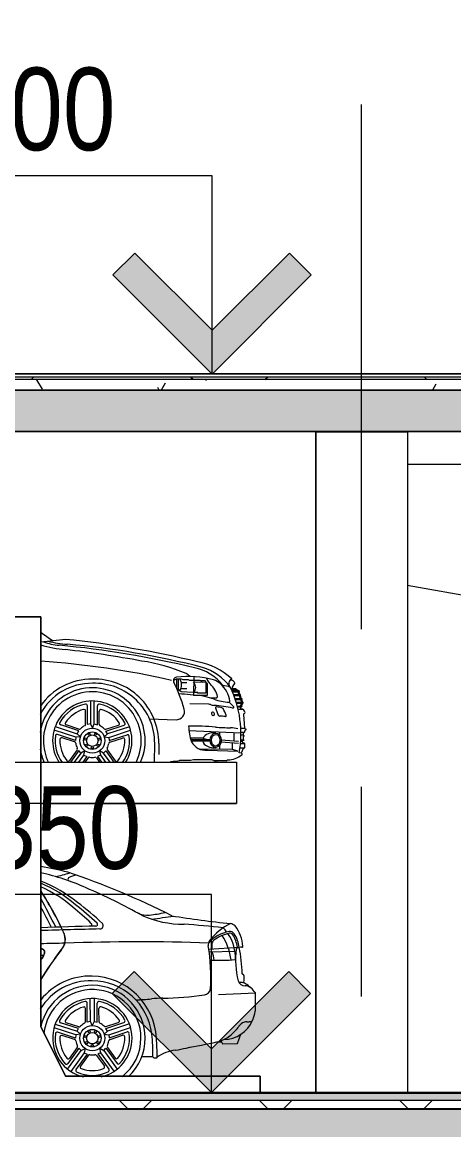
# Model space of a CAD drawing. Header units: millimetres. Extents: x 51154 to 151340, y -24069 to 30962.
# Drawn here: x 61478 to 64090, y -10575 to -3872 of the extents above; entities that cross this region are included whole.
import ezdxf

# ---------------------------------------------------------------- set-up
doc = ezdxf.new("R2010")
doc.units = ezdxf.units.MM
doc.linetypes.add('Осевые', pattern=[6350, 1270, -952.5, 3175, -952.5])
for name, color, linetype, lineweight in [('Высотные отметки', 7, 'Continuous', 9), ('Общие ребра', 7, 'Continuous', 9), ('Основа _2_-1', 7, 'Continuous', 9), ('Отделка 1 _4_-1', 7, 'Continuous', 9), ('Отделка 2 _5_-1', 7, 'Continuous', 9), ('Перекрытия', 7, 'Continuous', 9), ('Стены', 7, 'Continuous', 9), ('Структура _1_', 7, 'Continuous', 18), ('Штриховка разреза-2', 7, 'Continuous', 9)]:
    doc.layers.add(name, color=color, linetype=linetype, lineweight=lineweight)
for name, color, linetype, lineweight, true_color in [('Оси-3', 7, 'Осевые', 9, 0xaaaaaa), ('Парковка-1', 7, 'Continuous', 9, 0xaaaaaa), ('Элементы узлов-1', 7, 'Continuous', 9, 0xaaaaaa)]:
    doc.layers.add(name, color=color, linetype=linetype, lineweight=lineweight, true_color=true_color)
doc.styles.add('Arial Narrow', font='ARIALN.TTF', dxfattribs={"height": 500})
pattern_1 = [(45, (99498.54, 6475), (-424.264, 424.264), [600, -100, 20, -100]), (45, (99498.54, 6899), (-424.264, 424.264), [])]
pattern_2 = [(0, (99498.54, 6475), (812.8, 203.2), [67.056, -542.544, 67.056, -542.544, -3251.2]), (0, (99498.54, 6475), (812.8, 203.2), [-1219.2, 67.056, -1152.144, 67.056, -542.544, -1422.4]), (0, (99498.54, 6475), (812.8, 203.2), [-3048, 67.056, -339.344, 67.056, -948.944]), (120, (99803.34, 6576.6), (-582.3764, 602.30545), [67.056, -542.544, 67.056, -3793.744]), (120, (99803.34, 6576.6), (-582.3764, 602.30545), [-676.656, -542.544, 67.056, -1152.144, -2032]), (120, (99803.34, 6576.6), (-582.3764, 602.30545), [-2438.4, 67.056, -542.544, 67.056, -1355.344]), (120, (99803.34, 6576.6), (-582.3764, 602.30545), [-3115.056, -339.344, 67.056, -948.944]), (240, (99904.94, 6983), (-230.4236, -805.50545), [67.056, -542.544, 67.056, -542.544, -3251.2]), (240, (99904.94, 6983), (-230.4236, -805.50545), [-1219.2, 67.056, -1152.144, 67.056, -542.544, -1422.4]), (240, (99904.94, 6983), (-230.4236, -805.50545), [-3048, 67.056, -339.344, 67.056, -948.944])]

# ---------------------------------------------------------------- blocks, each defined once
blk = doc.blocks.new('Стена монолитная - Стена монолитная-463893-Разрез 1-1')
at = {"layer": 'Стены'}
for p, q in [((57581.6, -10450), (61831.6, -10450)), ((61831.6, -10450), (58788.4, -10450)), ((61831.6, -10450), (82083.6, -10450))]:
    blk.add_line(p, q, dxfattribs=at)
blk = doc.blocks.new('Прк_Свб_Механизированная парковка_Параллельная - Прк_Свб_Механизированная парковка_Параллельная-8473315-Разрез 1-1')
at = {"layer": 'Парковка-1'}
for p, q in [((61591.1, -7470), (61291.1, -7470)), ((61591.1, -7470), (61291.1, -7470)), ((61591.1, -8350), (61591.1, -7470)), ((61591.1, -9950), (61591.1, -7470)), ((61591.1, -8350), (62775.1, -8350)), ((61591.1, -8350), (62775.1, -8350)), ((62775.1, -8350), (62775.1, -8539.9)), ((62775.1, -8350), (62775.1, -8600)), ((61591.1, -8600), (62775.1, -8600)), ((61591.1, -9950), (61591.1, -8600)), ((61741.1, -10250), (61591.1, -9950)), ((61741.1, -10250), (61591.1, -9950)), ((62919.1, -10250), (61741.1, -10250)), ((62919.1, -10250), (61741.1, -10250)), ((62919.1, -10350), (62919.1, -10250)), ((62919.1, -10350), (62919.1, -10250)), ((59963.1, -10350), (62919.1, -10350)), ((59963.1, -10350), (62919.1, -10350))]:
    blk.add_line(p, q, dxfattribs=at)
at = {"layer": 'Элементы узлов-1'}
for p, q in [((61291.1, -7470), (61591.1, -7470)), ((61591.1, -7470), (61591.1, -9950)), ((62515.9, -7833.4), (62515.5, -7944.8)), ((62393.5, -7856.5), (62412.5, -7846.1)), ((62412.5, -7846.1), (62412.3, -7901.8)), ((62412.5, -7846.1), (62440.7, -7846.2)), ((62440.2, -7925.5), (62414.6, -7907.1)), ((62421.2, -7846.2), (62421, -7911.7)), ((62473.6, -7906.5), (62437.3, -7906.4)), ((62440.7, -7846.2), (62451, -7850.8)), ((62473.8, -7870.1), (62442.1, -7870)), ((62451, -7850.8), (62483.3, -7850.9)), ((62483.3, -7850.9), (62491.2, -7854.4)), ((62491.2, -7854.4), (62515.8, -7854.5)), ((62515.8, -7854.5), (62554.9, -7854.6)), ((62588.7, -7867.4), (62515.8, -7867.1)), ((62554.9, -7854.6), (62554.9, -7856.8)), ((62554.9, -7856.8), (62585.1, -7857)), ((62563.3, -7856.9), (62563.3, -7867.3)), ((62585.1, -7857), (62588.7, -7867.4)), ((62588.7, -7867.4), (62588.5, -7932.8)), ((62600.3, -7876.7), (62588.7, -7867.4)), ((62600.1, -7945.1), (62600.3, -7876.7)), ((62515.5, -7929.1), (62440.2, -7925.5)), ((62540, -7929.2), (62515.5, -7929.1)), ((62515.5, -7944.8), (62600.1, -7945.1)), ((62539.9, -7932.6), (62540, -7929.2)), ((62588.5, -7932.8), (62539.9, -7932.6)), ((62639, -7969.8), (62582.4, -7953.1)), ((62653.4, -7963.4), (62616.8, -7963.2)), ((62791.7, -7919), (62748, -7918.9)), ((62750.1, -7923.9), (62793.4, -7924)), ((62800.1, -7942.8), (62757.8, -7942.6)), ((62759.7, -7947.6), (62801.8, -7947.8)), ((62808.4, -7966.6), (62766.5, -7966.4)), ((62768.2, -7971.4), (62810.2, -7971.6)), ((62782.8, -7924), (62789.4, -7942.7)), ((62788.1, -7924), (62794.7, -7942.8)), ((62791.2, -7947.8), (62797.8, -7966.5)), ((62793.4, -7924), (62791.7, -7919)), ((62796.5, -7947.8), (62803.1, -7966.5)), ((62799.6, -7971.5), (62805.3, -7987.8)), ((62801.8, -7947.8), (62800.1, -7942.8)), ((62804.9, -7971.5), (62809.3, -7984)), ((62810.2, -7971.6), (62808.4, -7966.6)), ((61862, -8120.6), (61862.3, -8040.9)), ((61872.6, -8123.3), (61873.1, -8008.6)), ((61892.1, -7980.1), (61891.5, -8119.1)), ((61914.2, -8119.2), (61914.7, -7980.2)), ((61933, -8123.5), (61933.5, -8008.8)), ((61943.7, -8120.9), (61944, -8041.2)), ((62608.4, -7999.9), (62492, -7996.6)), ((62729.6, -7987.7), (62757.3, -8012.6)), ((62773.4, -7987.7), (62815.6, -7987.8)), ((62774.9, -7992.7), (62816.1, -7992.8)), ((62780.2, -8011.4), (62809.1, -8011.5)), ((62781.5, -8016.4), (62803.4, -8016.5)), ((62784.5, -8028.9), (62808.7, -8029)), ((62799.7, -8022.4), (62799.9, -8023.6)), ((62248.2, -8087.9), (62409, -8093.5)), ((62817.7, -8060.1), (62822.9, -8145.8)), ((61803.1, -8199.2), (61671.1, -8155.8)), ((61678.1, -8134.3), (61810.2, -8177.8)), ((61820.1, -8161.1), (61711.2, -8125.3)), ((61821, -8150.2), (61745.2, -8125.3)), ((61810.2, -8177.8), (61820.1, -8161.1)), ((61891.5, -8119.1), (61872.6, -8123.3)), ((61891.5, -8119.1), (61902.8, -8144.1)), ((61902.8, -8144.1), (61914.2, -8119.2)), ((61914.2, -8119.2), (61933, -8123.5)), ((61984.5, -8150.8), (62060.5, -8126.5)), ((61985.3, -8161.8), (62094.5, -8126.7)), ((61995.1, -8178.5), (61985.3, -8161.8)), ((62127.4, -8136), (61995.1, -8178.5)), ((62002, -8200), (62134.3, -8157.6)), ((62486.6, -8158.6), (62801.9, -8171.9)), ((62673, -8166.4), (62672.9, -8187.3)), ((62759.4, -8170.1), (62759.2, -8222.5)), ((62822.9, -8145.8), (62801.1, -8145.7)), ((62818.8, -8171.3), (62801.9, -8171.5)), ((62815.9, -8174.3), (62815.8, -8187.7)), ((62819.8, -8171.3), (62818.8, -8171.3)), ((62822.9, -8164.1), (62822.7, -8168.4)), ((62822.9, -8145.8), (62830.8, -8148.9)), ((62831.9, -8153.7), (62823.7, -8162.1)), ((61801.2, -8218.5), (61692.3, -8182.7)), ((61795.4, -8227.8), (61719.6, -8202.9)), ((61803.1, -8199.2), (61801.2, -8218.5)), ((61830.3, -8196.3), (61803.1, -8199.2)), ((61810.2, -8177.8), (61830.3, -8196.3)), ((61995.1, -8178.5), (61974.8, -8196.9)), ((61974.8, -8196.9), (62002, -8200)), ((62002, -8200), (62003.7, -8219.3)), ((62003.7, -8219.3), (62112.9, -8184.3)), ((62009.5, -8228.6), (62085.4, -8204.3)), ((62279.5, -8350), (62279.9, -8237.2)), ((62304.8, -8237.3), (62304.5, -8304.7)), ((62573.1, -8204.4), (62495.1, -8204.2)), ((62615.7, -8215), (62498.3, -8214.6)), ((62615.9, -8222.8), (62500.9, -8222.4)), ((62787.5, -8237.1), (62680.9, -8229.4)), ((62787.6, -8224.6), (62682.1, -8217)), ((62751.6, -8272.6), (62751.7, -8234.5)), ((62799.2, -8237.4), (62823.1, -8237.5)), ((62808.5, -8226.1), (62800.2, -8226)), ((62800.9, -8214.3), (62818.7, -8214.3)), ((62815.8, -8187.7), (62801.9, -8187.6)), ((62808.5, -8222.6), (62808.5, -8226.1)), ((62810.1, -8228.7), (62821.5, -8234.9)), ((62818.1, -8218.8), (62811.2, -8219.7)), ((62815.8, -8195.9), (62815.7, -8211.3)), ((62815.8, -8187.7), (62817.9, -8187.7)), ((62818.7, -8214.3), (62820.8, -8214.3)), ((62820.8, -8214.3), (62820.8, -8215.9)), ((62820.9, -8190.7), (62820.9, -8190.9)), ((62823.1, -8237.5), (62823, -8263.2)), ((61810.8, -8276), (61763.7, -8340.3)), ((61821, -8280.2), (61769.8, -8350)), ((61833.7, -8294.8), (61793.3, -8350)), ((61833.7, -8294.8), (61821, -8280.2)), ((61821.3, -8350), (61852, -8308.1)), ((61857.6, -8281.3), (61833.7, -8294.8)), ((61852, -8308.1), (61857.6, -8281.3)), ((61852, -8308.1), (61869.7, -8315.9)), ((61952.3, -8308.5), (61934.5, -8316.1)), ((61970.6, -8295.3), (61946.9, -8281.7)), ((61946.9, -8281.7), (61952.3, -8308.5)), ((61952.3, -8308.5), (61982.2, -8350)), ((61970.6, -8295.3), (61983.5, -8280.8)), ((62010.1, -8350), (61970.6, -8295.3)), ((61983.5, -8280.8), (62033.4, -8350)), ((61993.6, -8276.7), (62040.3, -8341.4)), ((62751.6, -8272.6), (62553.4, -8271.8)), ((62598.7, -8278.1), (62783, -8283.6)), ((62672.7, -8248.5), (62672.6, -8272.3)), ((62783, -8283.6), (62751.6, -8272.6)), ((62804.7, -8296.4), (62791.7, -8293.5)), ((62819, -8266.2), (62796, -8266.1)), ((62815.3, -8268.1), (62803.7, -8296.2)), ((62820, -8266.2), (62818.1, -8266.2)), ((58769.1, -8350), (62775.1, -8350)), ((61869.7, -8315.9), (61844.7, -8350)), ((61876.8, -8324.3), (61857.9, -8350)), ((61927.3, -8324.5), (61945.8, -8350)), ((61934.5, -8316.1), (61958.9, -8350)), ((62427.6, -8341.3), (62412.8, -8346.6)), ((62495.8, -8341), (62431, -8340.8)), ((62513.8, -8336.4), (62495.8, -8341)), ((62626.4, -8336.8), (62513.8, -8336.4)), ((62638.4, -8341.1), (62630.3, -8337.6)), ((62660.4, -8342), (62642.3, -8341.9)), ((62653.1, -8345.2), (62650.9, -8347.6)), ((62712.9, -8341.5), (62660.4, -8342)), ((62775.1, -8350), (62775.1, -8600)), ((62775.1, -8600), (58769.1, -8600)), ((61591.1, -9480.3), (61594.6, -9480.2)), ((61591.1, -9481.3), (61594.7, -9481.2)), ((61591.1, -9517.2), (61610.5, -9516.6)), ((62607.5, -9482.3), (62790.7, -9468.9)), ((62609.6, -9497.4), (62765.5, -9493.1)), ((61591.1, -9518.2), (61610.1, -9517.6)), ((62818.8, -9639.8), (62811.6, -9633.9)), ((62820.7, -9673.5), (62820.6, -9643.7)), ((62801.9, -9682.7), (62789.2, -9682.8)), ((61891, -9919.3), (61890.4, -9780.3)), ((61913.1, -9780.2), (61913.6, -9919.2)), ((62890.1, -9748.7), (62666.4, -9757.2)), ((62890.4, -9845.4), (62890.1, -9748.7)), ((61861.4, -9921), (61861.1, -9841.3)), ((61872.1, -9923.6), (61871.7, -9808.9)), ((61932.5, -9923.4), (61932.1, -9808.7)), ((61943.1, -9920.7), (61942.8, -9841)), ((61891, -9919.3), (61872.1, -9923.6)), ((61902.4, -9944.2), (61891, -9919.3)), ((61913.6, -9919.2), (61902.4, -9944.2)), ((61913.6, -9919.2), (61932.5, -9923.4)), ((61591.1, -9950), (61741.1, -10250)), ((61803.1, -10000.1), (61670.8, -9957.7)), ((61677.7, -9936.1), (61810, -9978.6)), ((61801.4, -10019.4), (61692.2, -9984.4)), ((61819.9, -9961.9), (61710.7, -9926.8)), ((61820.6, -9950.9), (61744.7, -9926.6)), ((61810, -9978.6), (61819.9, -9961.9)), ((61810, -9978.6), (61830.3, -9997)), ((61995, -9977.9), (61974.8, -9996.4)), ((61984.2, -9950.3), (62059.9, -9925.4)), ((61985, -9961.2), (62094, -9925.4)), ((61995, -9977.9), (61985, -9961.2)), ((62127, -9934.4), (61995, -9977.9)), ((62002, -9999.3), (62134.1, -9955.9)), ((62003.9, -10018.6), (62112.9, -9982.8)), ((61795.7, -10028.7), (61719.7, -10004.4)), ((61803.1, -10000.1), (61801.4, -10019.4)), ((61830.3, -9997), (61803.1, -10000.1)), ((61974.8, -9996.4), (62002, -9999.3)), ((62002, -9999.3), (62003.9, -10018.6)), ((62009.7, -10027.9), (62085.5, -10003)), ((62656, -10043), (62684.2, -10042.9)), ((62684.2, -10042.9), (62684.2, -10034.8)), ((62684.2, -10042.9), (62690.8, -10053.7)), ((62690.8, -10053.7), (62780.1, -10053.4)), ((62780.1, -10053.4), (62801.8, -9995.8)), ((61753.2, -10208.1), (61834.5, -10095.4)), ((61821.7, -10080.9), (61754.6, -10173.9)), ((61811.5, -10076.8), (61764.9, -10141.5)), ((61852.9, -10108.6), (61771.6, -10221.4)), ((61870.7, -10116.2), (61803.6, -10209.3)), ((61834.5, -10095.4), (61821.7, -10080.9)), ((61834.5, -10095.4), (61858.3, -10081.8)), ((61858.3, -10081.8), (61852.9, -10108.6)), ((61852.9, -10108.6), (61870.7, -10116.2)), ((61953.2, -10108.2), (61935.4, -10116)), ((61935.4, -10116), (62003.2, -10208.5)), ((61953.2, -10108.2), (61947.6, -10081.4)), ((61947.6, -10081.4), (61971.4, -10094.9)), ((62035.3, -10220.4), (61953.2, -10108.2)), ((61971.4, -10094.9), (61984.1, -10080.3)), ((61971.4, -10094.9), (62053.5, -10207)), ((61984.1, -10080.3), (62051.9, -10172.8)), ((61994.3, -10076.1), (62041.4, -10140.4)), ((61877.8, -10124.6), (61831.1, -10189.3)), ((61928.4, -10124.4), (61975.5, -10188.7)), ((62268.8, -10133.2), (62201.8, -10133.5)), ((62272.5, -10137.8), (62268.8, -10133.2)), ((62276.4, -10139.7), (62290.6, -10139.6)), ((61741.1, -10250), (62919.1, -10250)), ((62919.1, -10250), (62919.1, -10350)), ((62919.1, -10350), (59963.1, -10350))]:
    blk.add_line(p, q, dxfattribs=at)
for centre, radius in [((61902.5, -8220), 76), ((61902.5, -8220), 53.1), ((61883.6, -8180.5), 6.42), ((61921.6, -8180.6), 6.42), ((61859.8, -8210.1), 6.42), ((61868.1, -8247.2), 6.42), ((61902.5, -8220), 34.5), ((61936.6, -8247.5), 6.42), ((61945.2, -8210.5), 6.42), ((61902.3, -8263.9), 6.42), ((61902.7, -10020.2), 76), ((61902.7, -10020.2), 53.1), ((61902.7, -10020.2), 34.5), ((61883.5, -9980.7), 6.42), ((61921.5, -9980.6), 6.42), ((61859.9, -10010.6), 6.42), ((61868.5, -10047.6), 6.42), ((61937, -10047.3), 6.42), ((61945.4, -10010.2), 6.42), ((61902.8, -10064), 6.42)]:
    blk.add_circle(centre, radius, dxfattribs=at)
for centre, radius, start, end in [((59771.1, -10178.8), 3184.5, 53.59172, 55.11196), ((63478.8, -24176.5), 16659.9, 95.98761, 96.50617), ((61738.3, -7251.3), 393.1, 250.55679, 264.74536), ((61815, -6839.4), 800.2, 256.95126, 265.37459), ((61144.5, -13540.2), 5962.7, 76.47339, 84.25932), ((61333.9, -12527.4), 4908.1, 75.43379, 85.13152), ((61799.2, -6929.3), 741.8, 253.67305, 265.39271), ((61162, -13389.2), 5771.8, 76.39047, 84.62896), ((60908.3, -14744.3), 7124.4, 79.5458, 83.29931), ((61248.6, -12844.3), 5116.1, 77.21415, 86.16023), ((62057.5, -8755.2), 1027, 66.31564, 81.96608), ((62465, -8148.7), 412.5, 47.02265, 79.63225), ((62413.5, -7856.5), 20, 96.85635, 205.77441), ((62482.2, -8427.9), 595.5, 74.96556, 96.85635), ((62445, -7873.5), 64, 39.81435, 66.92974), ((62464.1, -8064.2), 290.2, 37.96549, 78.86605), ((62475, -8088.5), 325.2, 35.84719, 73.31799), ((61902.5, -8220), 319.8, 335.80845, 170.75001), ((61899.9, -8226.9), 354, 89.37254, 152.08186), ((61899.9, -8226.9), 378.8, 89.37254, 145.25153), ((61916.2, -8236.5), 388.6, 359.88592, 91.94985), ((61916.2, -8236.5), 363.8, 359.88592, 91.94985), ((61428.3, -8332.2), 1074, 16.37397, 25.77441), ((62384.9, -7881.1), 58.2, 320.52579, 36.76111), ((62483.4, -7898), 44.7, 315.8783, 43.68267), ((62670.1, -7818.7), 80.2, 197.60548, 228.20568), ((62523.5, -7982.7), 139.7, 12.37538, 48.20568), ((62610.7, -7949.4), 100, 47.77542, 74.96556), ((62558.1, -8007.4), 178.3, 8.19323, 47.77542), ((62697.1, -7974.4), 86.8, 61.53323, 94.45468), ((62067.1, -8167.4), 686.3, 24.05883, 24.23953), ((62758.9, -7875), 30.8, 114.48299, 228.58727), ((62735.9, -7885), 31.9, 23.35844, 87.64278), ((62150.3, -8178.4), 651.6, 349.83055, 25.48418), ((62795.8, -7910.1), 48.6, 128.95084, 190.48538), ((62755.4, -7942.9), 37.9, 39.04729, 102.26086), ((61902.5, -8220), 295.9, 333.54534, 179.78048), ((61169.5, -22099.9), 14219, 84.37232, 84.92721), ((62554.1, -8049), 100, 73.54756, 84.37232), ((62750.3, -7644.3), 344, 251.11933, 266.50342), ((62651.2, -7954.6), 9.01, 283.93658, 12.37538), ((62755.4, -7942.9), 32.9, 46.59457, 104.47476), ((61902.5, -8220), 240.1, 326.50894, 179.78048), ((61902.5, -8220), 225.1, 100.55275, 151.00821), ((61902.5, -8220), 196.1, 105.63985, 145.92111), ((61852.3, -8040.8), 10, 359.78048, 105.63985), ((61863.1, -8008.6), 10, 359.78048, 100.55275), ((61943.5, -8008.9), 10, 79.00821, 179.78048), ((61954, -8041.2), 10, 73.92111, 179.78048), ((61902.5, -8220), 225.1, 28.55275, 79.00821), ((61902.5, -8220), 196.1, 33.63985, 73.92111), ((62410.8, -8043.6), 50, 267.98226, 16.37397), ((62606.2, -8029.7), 29.8, 69.42754, 85.7735), ((62647.2, -7920.2), 87, 249.42754, 265.45563), ((62564.9, -8956.3), 952.3, 78.62285, 85.45563), ((62653.6, -8021), 5, 82.57832, 194.79027), ((62881.6, -7960.8), 240.9, 194.79027, 205.72237), ((62560.3, -8737.3), 727.3, 79.97439, 82.57832), ((62685.1, -8030.9), 10, 27.87899, 79.97439), ((62272.9, -8249), 476.4, 22.50085, 27.87899), ((62729.6, -7982.7), 5, 266.50342, 8.19323), ((62753.4, -8016.9), 5.81, 263.38533, 47.99619), ((62785.3, -7992.1), 20.8, 291.49485, 357.9556), ((62804.7, -8021.6), 5, 120.32305, 189.35871), ((62804.9, -8022.8), 5, 189.35871, 259.19982), ((62787.9, -7993), 23.2, 306.87566, 0.38626), ((62787.9, -7993), 28.2, 300.32305, 318.77731), ((62798.5, -8056), 28.9, 14.1841, 79.19982), ((62787.9, -7993), 23.2, 12.85936, 22.03554), ((62787.9, -7993), 28.2, 0.27877, 10.508), ((62673.6, -8061), 10, 205.72237, 266.36484), ((62571, -9676.4), 1608.6, 85.11601, 86.36484), ((62708.4, -8068.6), 5, 265.11601, 22.50085), ((62822.7, -8059.8), 5, 104.43797, 183.46922), ((62819.8, -8048.5), 6.71, 284.43797, 355.77707), ((61714.3, -8115.8), 10, 151.00821, 251.78048), ((61748.3, -8115.8), 10, 145.92111, 251.78048), ((61824.1, -8140.7), 10, 251.78048, 314.65021), ((61902.5, -8220), 101.5, 116.91075, 134.65021), ((61852, -8120.6), 10, 296.91075, 359.78048), ((61953.7, -8121), 10, 179.78048, 242.65021), ((61902.5, -8220), 101.5, 44.91075, 62.65021), ((61981.4, -8141.3), 10, 224.91075, 287.78048), ((62057.4, -8117), 10, 287.78048, 33.63985), ((62091.4, -8117.2), 10, 287.78048, 28.55275), ((62749.1, -8133.2), 263.7, 179.60644, 200.75218), ((62476.9, -10359.4), 2228, 85.62369, 89.78048), ((62750.1, -6938), 1204.3, 265.08278, 269.47042), ((62738.4, -8301.8), 159.5, 73.86101, 89.78048), ((62818.9, -8174.3), 3, 91.82452, 179.78048), ((62819.7, -8168.3), 3, 271.82452, 358.10413), ((62825.9, -8164.2), 3, 135.66557, 178.10413), ((62829.7, -8151.7), 3, 315.66557, 68.5627), ((61902.5, -8220), 295.9, 179.78048, 206.46586), ((61902.5, -8220), 240.1, 179.78048, 213.48674), ((61902.5, -8220), 225.1, 172.55275, 215.68155), ((61689.1, -8192.2), 10, 71.78048, 172.55275), ((61902.5, -8220), 196.1, 177.63985, 217.92111), ((61716.5, -8212.4), 10, 71.78048, 177.63985), ((61792.3, -8237.3), 10, 8.91075, 71.78048), ((61902.5, -8220), 101.5, 188.91075, 206.65021), ((61902.5, -8220), 101.5, 332.91075, 350.65021), ((62012.5, -8238.2), 10, 107.78048, 170.65021), ((61902.5, -8220), 196.1, 321.63985, 1.92111), ((61902.5, -8220), 225.1, 324.31068, 7.00821), ((62088.5, -8213.8), 10, 1.92111, 107.78048), ((62116, -8193.8), 10, 7.00821, 107.78048), ((62589.1, -8180.4), 98.1, 208.13, 275.61495), ((62634, -8050.3), 165.8, 248.43533, 263.65523), ((62811.5, -8222.6), 3, 96.83475, 179.78048), ((62811.5, -8226.1), 3, 179.78048, 241.7963), ((62818.7, -8211.3), 3, 179.78048, 269.78048), ((62818.8, -8195.9), 3, 89.78048, 179.78048), ((62817.9, -8190.7), 3, 359.78048, 89.78048), ((62817.8, -8215.8), 3, 276.83475, 359.78048), ((62818.9, -8190.9), 2, 269.78048, 359.78048), ((62820.1, -8237.5), 3, 359.78048, 61.7963), ((61902.5, -8220), 319.8, 189.23538, 204.29416), ((61802.8, -8270.1), 10, 323.78048, 26.65021), ((62001.8, -8270.8), 10, 152.91075, 215.78048), ((62720.7, -8203.7), 133.1, 270.74209, 310.33747), ((62803.6, -8301.3), 5, 310.33747, 77.36612), ((62818.1, -8269.2), 3, 89.78048, 157.70005), ((62820, -8263.2), 3, 269.78048, 359.78048), ((61755.6, -8334.4), 10, 217.92111, 323.78048), ((61884.8, -8330.2), 10, 80.91075, 143.78048), ((61902.5, -8220), 101.5, 260.91075, 278.65021), ((61919.2, -8330.3), 10, 35.78048, 98.65021), ((62048.4, -8335.5), 10, 215.78048, 321.63985), ((62401.4, -8579.3), 232.3, 88.08145, 96.42407), ((62409.5, -8337.2), 10, 268.08145, 289.53615), ((62430.9, -8350.8), 10, 89.78048, 109.53615), ((62626.4, -8346.8), 10, 66.63529, 89.78048), ((62642.3, -8331.9), 10, 246.63529, 269.78048), ((62643.6, -8340.9), 10, 293.74686, 317.40294), ((62660.5, -8352), 10, 90.57108, 137.40294), ((62711.7, -8332.3), 9.29, 277.388, 313.27269), ((62722.5, -8342), 5.28, 90.06554, 145.49432), ((61242.9, -11051.7), 2099, 75.88623, 80.44007), ((61294.2, -10367.6), 1380.3, 65.59316, 77.55015), ((61566.7, -8419.4), 632.4, 280.18717, 288.32876), ((60285.3, -13401.8), 4625.3, 63.0163, 71.47751), ((61844.6, -9220.8), 191.1, 101.66003, 116.57261), ((61298, -9779.9), 735.7, 48.54371, 66.46646), ((61280.7, -9860.2), 848.9, 51.17852, 68.49734), ((61291.7, -9799.7), 777.1, 49.0354, 67.26664), ((61765.2, -9058.8), 10.7, 124.25638, 245.15963), ((60543.2, -12218.2), 3376.8, 60.53635, 66.96341), ((54164.5, -13177.8), 8436.5, 26.99082, 28.3198), ((59762.7, -10294.4), 2169, 24.98761, 32.46905), ((59762.7, -10294.4), 2168, 24.98761, 32.42711), ((58610.2, -10861), 3400, 26.39137, 28.74321), ((60458.6, -10861.5), 2103.9, 46.89032, 50.91187), ((60493.3, -10860.8), 2103.9, 46.89032, 51.56331), ((60634.6, -10743.8), 1942.9, 46.85334, 52.66857), ((62235.1, -9135.8), 139.8, 245.77549, 275.21085), ((62457.5, -8695), 635.8, 246.51304, 269.99354), ((62194.8, -8659.9), 617.4, 274.92237, 283.87261), ((61680.8, -4423.6), 4910.2, 276.78112, 278.35877), ((63606, -1497.6), 7877.8, 261.0764, 263.67367), ((62933.9, -50031.6), 40701.9, 91.42104, 91.8907), ((62848.7, -48737.3), 39388, 91.30888, 91.82982), ((61644.7, -9422.3), 93.8, 316.76848, 27.71546), ((61644.7, -9422.3), 94.8, 316.76848, 27.71546), ((61889.4, -9332.8), 10, 271.42104, 46.40768), ((61924.2, -9332.1), 10, 271.42104, 46.40768), ((61948.5, -9339.6), 20, 271.30888, 42.10083), ((62094.7, -14520.5), 5202.4, 83.38031, 86.00197), ((62774.3, -9603.4), 232.2, 100.87768, 136.82573), ((62899.4, -9654.3), 364.6, 116.29493, 141.99334), ((62503.9, -9537.4), 265.3, 36.80041, 44.10301), ((62736.1, -9404.8), 30, 32.2958, 100.87768), ((62732.2, -9377.1), 50, 46.58859, 83.46077), ((62586, -9479.5), 227.7, 3.57493, 37.53733), ((62583.9, -47797.6), 38361.2, 91.26261, 91.48304), ((62187.9, -21439.8), 12002.6, 88.00908, 92.14567), ((62643.7, -9454.4), 40, 141.99334, 189.26343), ((62655.5, -9453.1), 30, 128.97067, 175.96854), ((62772, -9597), 215.2, 100.59535, 128.97067), ((62400, -9589.6), 344.9, 7.10764, 33.52414), ((62503.5, -9537.6), 265.8, 358.37128, 34.37827), ((62736.1, -9404.8), 19.6, 32.2958, 100.87768), ((62591.4, -9496.2), 190.8, 8.02083, 32.2958), ((62591.4, -9496.2), 201.2, 7.05846, 32.2958), ((63359.4, -10754.3), 2077.9, 142.40276, 148.36405), ((63359.4, -10754.3), 2076.9, 142.40276, 148.4057), ((61547.6, -9492.8), 67.2, 311.64987, 351.20899), ((61547.6, -9492.8), 68.2, 310.92011, 351.20899), ((61595.3, -9500.2), 20, 351.20899, 91.77023), ((61595.3, -9500.2), 19, 351.20899, 91.77023), ((61452.3, -9648.7), 1167.1, 356.37296, 9.26343), ((62744.6, -9459.3), 119.3, 175.96854, 190.38243), ((62459.8, -9560.3), 180, 3.65222, 20.62954), ((63333.5, -9541.1), 564.4, 173.87226, 193.57126), ((62777.3, -9481.4), 5, 116.35729, 173.87226), ((62802.8, -9532.8), 62.4, 85.3075, 116.35729), ((61884.7, -9658.7), 925.5, 1.76266, 11.66746), ((62808.3, -9465.6), 5, 265.3075, 3.57493), ((62668.3, -8251.3), 1297.8, 267.50466, 274.45844), ((61892.4, -10032.3), 388.1, 88.69128, 141.0253), ((61892.5, -10042.8), 398.5, 3.24717, 88.74927), ((62814.8, -9630.1), 5, 181.76266, 230.73057), ((62815.6, -9643.7), 5, 0.21952, 50.73057), ((61893.9, -10031.6), 359.2, 88.81301, 148.50452), ((61902.7, -10020.2), 319.8, 0.21952, 167.70255), ((61898.2, -10039.6), 367.1, 6.87214, 89.51519), ((62826.5, -9659.8), 43.7, 198.24664, 271.45013), ((62802.1, -9732.7), 50, 57.21048, 90.21952), ((62797.4, -9670.4), 23.6, 322.50293, 350.3374), ((62815.7, -9673.5), 5, 350.3374, 0.21952), ((62828.8, -9753.5), 50, 46.91531, 91.45013), ((62699.8, -9891.5), 238.8, 37.61463, 57.21048), ((61902.7, -10020.2), 294.2, 0.21952, 174.83436), ((61902.7, -10020.2), 240.1, 0.21952, 257.30147), ((62157.8, -8813.1), 974.9, 270.45267, 276.05909), ((62341.7, -10545.1), 766.8, 90.92696, 96.05909), ((62318.4, -8143.8), 1634.6, 270.38107, 279.25134), ((62577.4, -9717.3), 40, 275.36307, 352.47178), ((62885.1, -9748.7), 5, 0.21952, 37.61463), ((61902.7, -10020.2), 225.1, 100.99179, 151.44725), ((61902.7, -10020.2), 196.1, 106.07889, 146.36015), ((61851.1, -9841.3), 10, 0.21952, 106.07889), ((61861.7, -9809), 10, 0.21952, 100.99179), ((61942.1, -9808.7), 10, 79.44725, 180.21952), ((61952.8, -9840.9), 10, 74.36015, 180.21952), ((61902.7, -10020.2), 225.1, 28.99179, 79.44725), ((61902.7, -10020.2), 196.1, 34.07889, 74.36015), ((62840.4, -9845.6), 50, 345.22194, 0.21952), ((61713.7, -9917.3), 10, 151.44725, 252.21952), ((61747.7, -9917.1), 10, 146.36015, 252.21952), ((62056.8, -9915.9), 10, 288.21952, 34.07889), ((62090.8, -9915.9), 10, 288.21952, 28.99179), ((62692, -9832), 197.2, 271.59664, 336.09587), ((62859.9, -9906.7), 13.4, 273.03774, 346.42132), ((62234.4, -9685.7), 676.8, 340.66165, 345.22194), ((61689.1, -9993.9), 10, 72.21952, 172.99179), ((61823.7, -9941.4), 10, 252.21952, 315.08925), ((61902.7, -10020.2), 101.5, 117.34979, 135.08925), ((61851.4, -9921.1), 10, 297.34979, 0.21952), ((61953.1, -9920.7), 10, 180.21952, 243.08925), ((61902.7, -10020.2), 101.5, 45.34979, 63.08925), ((61981.1, -9940.8), 10, 225.34979, 288.21952), ((62116, -9992.3), 10, 7.44725, 108.21952), ((62573.7, -9800.2), 261.4, 305.75117, 323.73331), ((62854.4, -9998.4), 82.3, 121.7016, 148.04875), ((62837.4, -9970.9), 50, 91.05471, 121.7016), ((62823.6, -9221.8), 699.3, 271.05471, 273.03774), ((61902.7, -10020.2), 225.1, 172.99179, 223.44725), ((61902.7, -10020.2), 196.1, 178.07889, 218.36015), ((61716.7, -10013.9), 10, 72.21952, 178.07889), ((61792.6, -10038.3), 10, 9.34979, 72.21952), ((61902.7, -10020.2), 101.5, 189.34979, 207.08925), ((61902.7, -10020.2), 240.1, 282.64933, 0.21952), ((61902.7, -10020.2), 101.5, 333.34979, 351.08925), ((62012.9, -10037.4), 10, 108.21952, 171.08925), ((61902.7, -10020.2), 196.1, 322.07889, 2.36015), ((61902.7, -10020.2), 225.1, 316.99179, 7.44725), ((61902.7, -10020.2), 294.2, 307.6038, 0.21952), ((62088.6, -10012.5), 10, 2.36015, 108.21952), ((61902.7, -10020.2), 319.8, 313.23018, 0.21952), ((61169.5, -10113.4), 1099.5, 358.9686, 6.14839), ((60373.7, -10164.9), 1922.2, 0.90317, 4.31614), ((60757.3, -990.4), 9249.5, 280.67225, 281.84541), ((62616.8, -9856.3), 190.7, 281.84541, 305.10133), ((61803.4, -10070.9), 10, 324.21952, 27.08925), ((61885.9, -10130.4), 10, 81.34979, 144.21952), ((61902.7, -10020.2), 101.5, 261.34979, 279.08925), ((61920.3, -10130.3), 10, 36.21952, 99.08925), ((62002.4, -10070.2), 10, 153.34979, 216.21952), ((62427.9, -10320.8), 228.4, 95.77304, 125.39029), ((62108.2, -8499.5), 1621.4, 280.54464, 282.90194), ((61746.5, -10168.1), 10, 223.44725, 324.21952), ((61756.7, -10135.6), 10, 218.36015, 324.21952), ((62049.5, -10134.5), 10, 216.21952, 322.07889), ((62060, -10166.9), 10, 216.21952, 316.99179), ((62276.4, -10134.7), 5, 218.5674, 270.21952), ((62290.6, -10134.6), 5, 270.21952, 0.90317), ((61811.7, -10215.1), 10, 144.21952, 244.99179), ((61902.7, -10020.2), 225.1, 244.99179, 295.44725), ((61839.3, -10195.1), 10, 144.21952, 250.07889), ((61902.7, -10020.2), 196.1, 250.07889, 290.36015), ((61967.4, -10194.6), 10, 290.36015, 36.21952), ((61995.1, -10214.4), 10, 295.44725, 36.21952)]:
    blk.add_arc(centre, radius, start, end, dxfattribs=at)
for centre, major_axis, ratio in [((62631.9, -8057.7), (-2.8, 12.2), 0.578435), ((62648.9, -8217.8), (0.2, 44), 0.754102), ((62648.9, -8217.8), (0.1, 34.8), 0.747903)]:
    blk.add_ellipse(centre, major_axis=major_axis, ratio=ratio, dxfattribs=at)
for start_param, end_param in [(4.52532, 5.999365), (0.126599, 1.801386)]:
    blk.add_ellipse((62637.3, -8217.7), major_axis=(-67, 0.8), ratio=0.670423, start_param=start_param, end_param=end_param, dxfattribs=at)
blk = doc.blocks.new('Высотные отметки - Высотная отметка - Стрелка-4455449-Разрез 1-1')
at = {"layer": 'Высотные отметки'}
blk.add_hatch(color=256, dxfattribs=at).paths.add_polyline_path([(148754.2, 732.8), (148287, 265.7), (147819.8, 732.8), (147687, 600), (148287, 0), (148887, 600)], flags=0)
for p, q in [((148287, 1200), (151287, 1200)), ((148287, 0), (148287, 1200)), ((147687, 600), (147819.8, 732.8)), ((147819.8, 732.8), (148287, 265.7)), ((148287, 265.7), (148754.2, 732.8)), ((148754.2, 732.8), (148887, 600)), ((148287, 0), (147687, 600)), ((148887, 600), (148287, 0)), ((147191.4, 0), (148583.7, 0))]:
    blk.add_line(p, q, dxfattribs=at)

msp = doc.modelspace()

# ---------------------------------------------------------------- hatches: boundary and pattern name
at = {"layer": 'Штриховка разреза-2'}
h = msp.add_hatch(dxfattribs=at)
h.set_pattern_fill('FP_5', color=256, style=0, pattern_type=2)
h.set_pattern_definition([(45, (99498.5, 6475), (-707.107, 707.107), []), (135, (99498.5, 6475), (-707.107, -707.107), [])])
h.paths.add_polyline_path([(63369.2, -6035), (68101.6, -6035), (68101.6, -6020), (59434.1, -6020), (59434.1, -6035), (61842.3, -6035)], flags=0)
h = msp.add_hatch(dxfattribs=at)
h.set_pattern_fill('FP_4', color=256, style=0, pattern_type=2)
h.set_pattern_definition(pattern_2)
h.paths.add_polyline_path([(63369.2, -6100), (68101.6, -6100), (68101.6, -6035), (59434.1, -6035), (59434.1, -6100), (61842.3, -6100)], flags=0)
h = msp.add_hatch(dxfattribs=at)
h.set_pattern_fill('FP_2', color=256, style=0, pattern_type=2)
h.set_pattern_definition(pattern_1)
h.paths.add_polyline_path([(116811.8, -6350), (141820.5, -6350), (141820.5, -6100), (104181.6, -6100), (104181.6, -6350), (115284.9, -6350)], flags=0)
h.paths.add_polyline_path([(59170.2, -6350), (67441.6, -6350), (67441.6, -6100), (59031.6, -6100), (59031.6, -6350)], flags=0)
h.paths.add_polyline_path([(67951.6, -6350), (82081.6, -6350), (82081.6, -6100), (67951.6, -6100)], flags=0)
h = msp.add_hatch(dxfattribs=at)
h.set_pattern_fill('FP_4', color=256, style=0, pattern_type=2)
h.set_pattern_definition(pattern_2)
h.paths.add_polyline_path([(141324.8, -10398), (141324.8, -10355), (104481.6, -10355), (104481.6, -10398), (141267.3, -10398)], flags=0)
h.paths.add_polyline_path([(57585.9, -10398), (81781.6, -10398), (81781.6, -10355), (57476.6, -10355), (57476.6, -10398)], flags=0)
h = msp.add_hatch(dxfattribs=at)
h.set_pattern_fill('FP_2', color=256, style=0, pattern_type=2)
h.set_pattern_definition(pattern_1)
h.paths.add_polyline_path([(141404.7, -10700), (141410.4, -10450), (104181.6, -10450), (104181.6, -10700), (141267.3, -10700)], flags=0)
h.paths.add_polyline_path([(57585.9, -10700), (82081.6, -10700), (82081.6, -10450), (57442.8, -10450), (57448.5, -10700)], flags=0)
h = msp.add_hatch(dxfattribs=at)
h.set_pattern_fill('FP_10', color=256, style=0, pattern_type=2)
h.set_pattern_definition([(45, (99498.54, 6475), (-424.264, 424.264), []), (135, (99498.54, 6475), (-424.264, -424.264), [])])
h.paths.add_polyline_path([(141324.8, -10448), (141324.8, -10398), (104481.6, -10398), (104481.6, -10448), (141267.3, -10448)], flags=0)
h.paths.add_polyline_path([(57585.9, -10448), (81781.6, -10448), (81781.6, -10398), (57476.6, -10398), (57476.6, -10448)], flags=0)

# ---------------------------------------------------------------- linework, layer by layer
at = {"layer": 'Высотные отметки'}
for p, q in [((63107.5, -6002.2), (62627.5, -6002.2)), ((63731.6, -6002.2), (63107.5, -6002.2)), ((63226.8, -10350), (62623.4, -10350)), ((64389.6, -10350), (63226.8, -10350))]:
    msp.add_line(p, q, dxfattribs=at)
at = {"layer": 'Общие ребра'}
for p, q in [((68101.6, -6020), (59434.1, -6020)), ((68101.6, -6035), (59434.1, -6035)), ((81781.6, -10355), (57476.6, -10355)), ((81781.6, -10448), (57476.6, -10448))]:
    msp.add_line(p, q, dxfattribs=at)
at = {"layer": 'Оси-3'}
msp.add_line((63531.6, -22468.7), (63531.6, 29000), dxfattribs=at)
at = {"layer": 'Основа _2_-1'}
msp.add_line((59434.1, -6100), (68101.6, -6100), dxfattribs=at)
at = {"layer": 'Отделка 1 _4_-1'}
msp.add_line((81781.6, -10350), (57476.6, -10350), dxfattribs=at)
at = {"layer": 'Отделка 2 _5_-1'}
msp.add_line((68101.6, -6000), (59434.1, -6000), dxfattribs=at)
at = {"layer": 'Перекрытия'}
for p, q in [((59161.6, -6100), (63431.6, -6100)), ((61511.6, -6100), (61911.6, -6100)), ((61631.6, -6100), (62631.6, -6100)), ((61931.6, -6100), (79931.6, -6100)), ((62831.6, -6100), (63531.6, -6100)), ((63731.6, -6100), (63931.6, -6100)), ((61911.6, -6350), (61511.6, -6350)), ((63431.6, -6350), (62331.6, -6350)), ((79931.6, -6350), (62331.6, -6350)), ((62631.6, -6350), (62331.6, -6350)), ((62780.9, -6350), (64280.9, -6350)), ((63531.6, -6350), (62831.6, -6350)), ((62980.9, -6350), (64080.9, -6350)), ((63931.6, -6350), (63731.6, -6350)), ((64280.9, -6550), (63806.6, -6550)), ((64080.9, -6550), (63806.6, -6550)), ((57476.6, -10350), (63256.6, -10350)), ((63256.6, -10350), (63406.6, -10350)), ((63331.6, -10350), (63406.6, -10350)), ((63631.6, -10350), (63731.6, -10350)), ((63631.6, -10350), (63781.6, -10350)), ((63631.6, -10350), (63731.6, -10350)), ((63631.6, -10350), (63656.6, -10350)), ((63656.6, -10350), (63731.6, -10350)), ((63656.6, -10350), (63806.6, -10350)), ((61852.3, -10450), (57442.4, -10450)), ((57442.8, -10450), (61744.1, -10450)), ((57476.6, -10450), (62631.6, -10450)), ((63256.6, -10450), (57476.6, -10450)), ((61631.6, -10450), (62631.6, -10450)), ((62831.6, -10450), (63531.6, -10450)), ((63406.6, -10450), (63256.6, -10450)), ((63406.6, -10450), (63331.6, -10450)), ((63631.6, -10450), (63531.6, -10450)), ((63656.6, -10450), (63631.6, -10450)), ((63731.6, -10450), (63631.6, -10450)), ((63781.6, -10450), (63631.6, -10450)), ((63731.6, -10450), (63631.6, -10450)), ((63806.6, -10450), (63656.6, -10450)), ((63731.6, -10450), (63656.6, -10450))]:
    msp.add_line(p, q, dxfattribs=at)
at = {"layer": 'Стены'}
for p, q in [((59434.1, -6000), (68101.6, -6000)), ((59436.1, -6000), (68096.6, -6000)), ((63631.6, -6350), (59134.1, -6350)), ((63254.6, -6351), (59134.1, -6351)), ((63254.6, -6351), (63806.6, -6351)), ((63254.6, -6351), (63254.6, -10350)), ((63254.6, -10350), (63254.6, -6351)), ((63806.6, -6351), (63808.6, -6351)), ((63808.6, -6351), (63808.6, -10350)), ((63806.6, -7279.7), (69426.6, -8262.4)), ((57478.6, -10350), (63254.6, -10350)), ((63254.6, -10350), (63806.6, -10350)), ((63633.6, -10350), (64251.5, -10350)), ((60331.6, -10450), (63631.6, -10450))]:
    msp.add_line(p, q, dxfattribs=at)
at = {"layer": 'Структура _1_'}
for p, q in [((67441.6, -6100), (59031.6, -6100)), ((59031.6, -6350), (67441.6, -6350)), ((81781.6, -10450), (57442.8, -10450)), ((81781.6, -10398), (57476.6, -10398)), ((57476.6, -10450), (81781.6, -10450))]:
    msp.add_line(p, q, dxfattribs=at)

# ---------------------------------------------------------------- block references
at = {"layer": 'Высотные отметки', "extrusion": (0, 0, -1)}
for p in [(-210914.5, -6002.2), (-210910.4, -10350)]:
    msp.add_blockref('Высотные отметки - Высотная отметка - Стрелка-4455449-Разрез 1-1', p, dxfattribs=at)
at = {"layer": 'Парковка-1'}
msp.add_blockref('Прк_Свб_Механизированная парковка_Параллельная - Прк_Свб_Механизированная парковка_Параллельная-8473315-Разрез 1-1', (0, 0), dxfattribs=at)
at = {"layer": 'Стены'}
msp.add_blockref('Стена монолитная - Стена монолитная-463893-Разрез 1-1', (0, 0), dxfattribs=at)

# ---------------------------------------------------------------- texts
at = {"layer": 'Высотные отметки', "char_height": 500, "attachment_point": 1, "line_spacing_factor": 0.974696, "style": 'Arial Narrow'}
for s, insert, width in [('-6,000', (60419, -4147.9), 1940.404), ('-10,350', (60256.3, -8495.7), 2321.116)]:
    msp.add_mtext(s, dxfattribs=dict(at, insert=insert, width=width))

doc.saveas('drawing.dxf')
